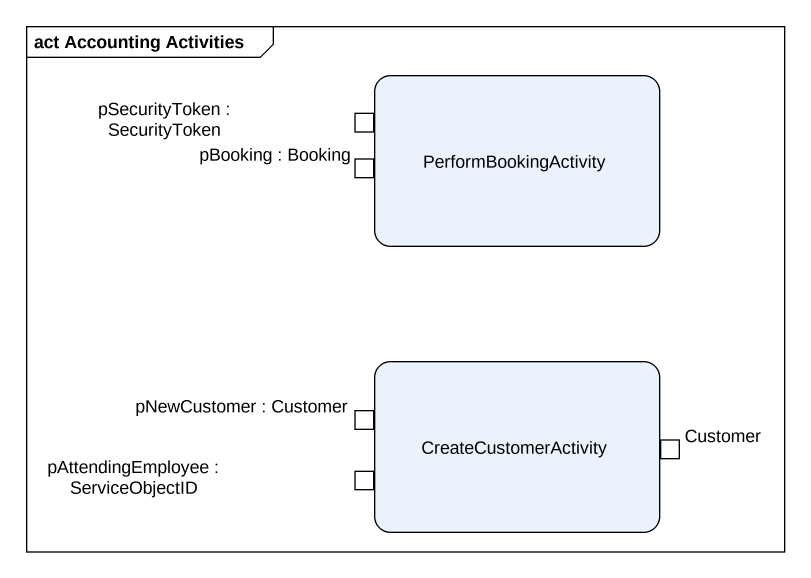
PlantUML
@startuml
mainframe act Accounting Activities
hide empty description
state PerformBookingActivity {
  state "pSecurityToken : SecurityToken" as pSecurityToken_SecurityToken <<inputPin>>
  state "pBooking : Booking" as pBooking_Booking <<inputPin>>
}
state CreateCustomerActivity {
  state "pNewCustomer : Customer" as pNewCustomer_Customer <<inputPin>>
  state "pAttendingEmployee : ServiceObjectID" as pAttendingEmployee <<inputPin>>
  state Customer <<outputPin>>
}
@enduml
